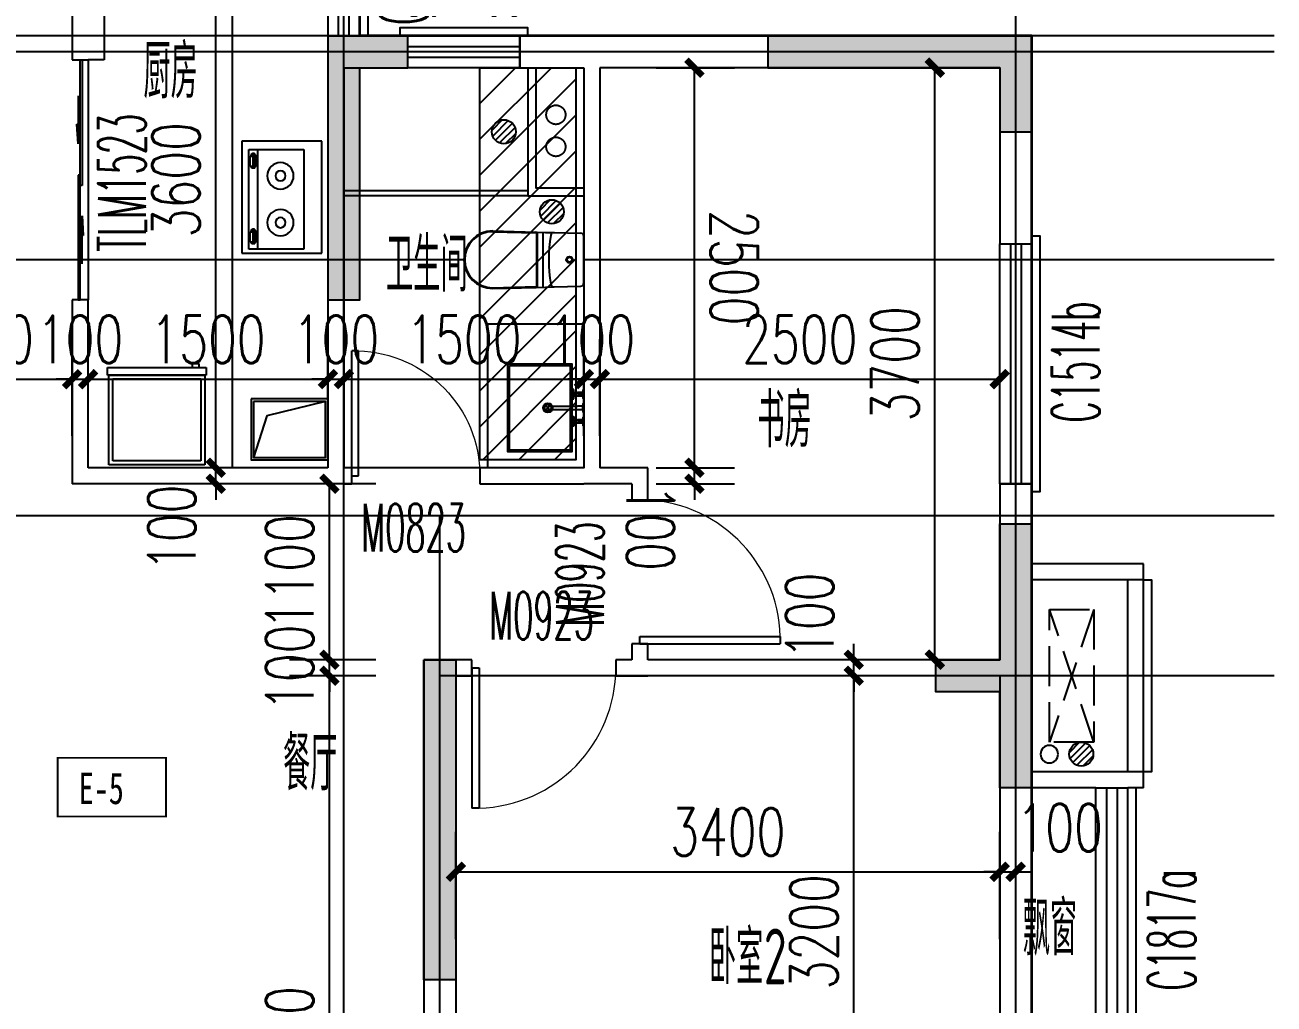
# Model space of a CAD drawing. Extents: x -59851 to 653804, y -249523 to 437614.
# Drawn here: x -2308 to 5501, y -47746 to -41627 of the extents above; entities that cross this region are included whole.
import ezdxf

# ---------------------------------------------------------------- set-up
doc = ezdxf.new("R2010")
doc.units = 0
doc.header["$LTSCALE"] = 1000
doc.header["$MEASUREMENT"] = 0
for name, pattern in [('CONTINOUS', [0]), ('DASH', [0.35, 0.25, -0.1]), ('PS', [3200, 1500, -200, 1500])]:
    doc.linetypes.add(name, pattern=pattern)
doc.layers.add('33计全面积外廓线', color=21, linetype='Continuous', lineweight=35)
doc.layers.add('_S-PS(排水管)', color=255, linetype='Continuous', plot=False)
doc.layers.add('A-area(算半面积)', color=23, linetype='Continuous', plot=False)
for name, color, linetype in [('_S-YS(雨水管)', 3, 'Continuous'), ('_S-空调立管', 7, 'Continuous'), ('A-Lvtry（卫生间）', 5, 'Continuous'), ('A-Lvtry（厨房）', 5, 'CONTINOUS'), ('A-烟气道', 105, 'Continuous'), ('A-看线', 105, 'Continuous'), ('A-空调室外机', 5, 'DASH'), ('A-第三道尺寸线', 105, 'Continuous'), ('A-线脚看线', 9, 'Continuous'), ('A-降板区域', 251, 'Continuous'), ('DOTE', 16, 'Continuous'), ('NL', 5, 'Continuous'), ('PS', 6, 'PS'), ('PUB_HATCH', 8, 'Continuous'), ('PUB_TEXT', 7, 'Continuous'), ('WALL', 2, 'Continuous'), ('WINDOW', 4, 'Continuous'), ('WINDOW_TEXT', 7, 'Continuous'), ('剪力墙', 6, 'Continuous'), ('户型标示', 7, 'Continuous'), ('栏杆', 142, 'Continuous')]:
    doc.layers.add(name, color=color, linetype=linetype)
doc.styles.add('_TCH_DIM_T3', font='SIMPLEX.shx', dxfattribs={"width": 0.705882, "bigfont": 'GBCBIG.shx'})
doc.styles.add('_TCH_WINDOW', font='SIMPLEX.shx', dxfattribs={"width": 0.7, "height": 3.5, "bigfont": 'GBCBIG.shx'})
doc.styles.get("Standard").update_dxf_attribs({"font": 'gbenor.shx', "width": 0.7, "bigfont": 'gbcbig.shx'})
doc.styles.add('黑体', font='simhei.ttf', dxfattribs={"width": 0.7})
doc.dimstyles.new('_TCH_ARCH&&100', dxfattribs={"dimtxt": 297.5, "dimasz": 100, "dimexe": 250, "dimexo": 300, "dimgap": 100, "dimtad": 1, "dimdec": 0, "dimzin": 0, "dimdsep": 46, "dimtxsty": '_TCH_DIM_T3', "dimblk": 'ARCHTICK', "dimcen": 0.09, "dimclrt": 7, "dimazin": 2, "dimtfac": 1, "dimtdec": 0, "dimtix": 1, "dimtmove": 2, "dimatfit": 3, "dimfxl": 0, "dimtolj": 1, "dimtzin": 0, "dimarcsym": 0})

# ---------------------------------------------------------------- blocks, each defined once
blk = doc.blocks.new('zhouxianssceng0329')
at = {"layer": 'DOTE'}
for p, q in [((3886.3, 132089.9), (3886.3, 156469.4)), ((-313.7, 132089.9), (-313.7, 144298.2)), ((5501.3, 143298.2), (-44988.6, 143298.2)), ((5501.3, 143198.2), (-3313.7, 143198.2)), ((5501.3, 141898.2), (-10113.7, 141898.2)), ((5501.3, 140298.2), (-44988.6, 140298.2)), ((286.3, 132089.9), (286.3, 140298.2)), ((5501.3, 139298.2), (286.3, 139298.2))]:
    blk.add_line(p, q, dxfattribs=at)
blk = doc.blocks.new('1417jianliqiang0329')
at = {"layer": 'PUB_HATCH'}
for points in [[(86.3, 39027.2), (-413.7, 39027.2), (-413.7, 37377.2), (-213.7, 37377.2), (-213.7, 38827.2), (86.3, 38827.2)], [(3986.3, 38427.2), (3986.3, 39027.2), (2336.3, 39027.2), (2336.3, 38827.2), (3786.3, 38827.2), (3786.3, 38427.2)], [(3986.3, 35977.2), (3986.3, 34327.2), (3786.3, 34327.2), (3786.3, 34927.2), (3386.3, 34927.2), (3386.3, 35127.2), (3786.3, 35127.2), (3786.3, 35977.2)], [(186.3, 35127.2), (386.3, 35127.2), (386.3, 33127.2), (186.3, 33127.2), (186.3, 34927.2)]]:
    blk.add_hatch(color=256, dxfattribs=at).paths.add_polyline_path(points)
at = {"layer": '剪力墙'}
for points in [[(86.3, 39027.2), (-413.7, 39027.2), (-413.7, 37377.2), (-213.7, 37377.2), (-213.7, 38827.2), (86.3, 38827.2)], [(3986.3, 38427.2), (3986.3, 39027.2), (2336.3, 39027.2), (2336.3, 38827.2), (3786.3, 38827.2), (3786.3, 38427.2)], [(3986.3, 35977.2), (3986.3, 34327.2), (3786.3, 34327.2), (3786.3, 34927.2), (3386.3, 34927.2), (3386.3, 35127.2), (3786.3, 35127.2), (3786.3, 35977.2)], [(186.3, 35127.2), (386.3, 35127.2), (386.3, 33127.2), (186.3, 33127.2), (186.3, 34927.2)]]:
    blk.add_lwpolyline(points, close=True, dxfattribs=at)
blk.add_lwpolyline([(186.3, 34927.2), (186.3, 34927.2)], dxfattribs=at)
blk = doc.blocks.new('BX1')
at = {"layer": 'A-Lvtry（卫生间）'}
for p, q in [((-560, 8), (-607.7, 8)), ((-607.7, 8), (-607.7, -608)), ((-560, -608), (-560, 8)), ((0, 0), (-560, 0)), ((0, -600), (0, 0)), ((-560, 0), (-560, -600)), ((-24, -24), (-536, -24)), ((-536, -24), (-536, -576)), ((-24, -576), (-24, -24)), ((-631.1, -564.3), (-631.1, -520)), ((-631.1, -520), (-607.7, -520)), ((-607.7, -520), (-607.7, -564.3)), ((-607.7, -564.3), (-631.1, -564.3)), ((-607.7, -608), (-560, -608)), ((-560, -600), (0, -600)), ((-536, -576), (-24, -576))]:
    blk.add_line(p, q, dxfattribs=at)
blk = doc.blocks.new('zt1')
at = {"layer": 'A-Lvtry（卫生间）', "linetype": 'Continuous'}
for p, q in [((-700, 0), (0, 0)), ((-700, -500), (-700, 0)), ((0, 0), (0, -500)), ((0, -500), (-700, -500))]:
    blk.add_line(p, q, dxfattribs=at)
at = {"layer": 'A-Lvtry（卫生间）'}
for p, q in [((-673.5, -113.1), (-673.5, -455.5)), ((-50.7, -113.1), (-673.5, -113.1)), ((-50.7, -455.5), (-50.7, -113.1)), ((-673.5, -399.8), (-50.7, -399.8)), ((-673.5, -455.5), (-50.7, -455.5)), ((-640.9, -422.1), (-640.8, -433.8)), ((-565.7, -431.5), (-630.4, -431.5)), ((-630.4, -431.5), (-630.4, -448.2)), ((-630.4, -448.2), (-565.7, -448.2)), ((-565.7, -448.2), (-565.7, -431.5)), ((-549.1, -423.2), (-549.1, -433.7)), ((-167.9, -422.1), (-167.8, -433.8)), ((-157.4, -431.5), (-157.4, -448.2)), ((-92.7, -431.5), (-157.4, -431.5)), ((-157.4, -448.2), (-92.7, -448.2)), ((-92.7, -448.2), (-92.7, -431.5)), ((-76.1, -423.2), (-76.1, -433.7))]:
    blk.add_line(p, q, dxfattribs=at)
for points in [[(-549.1, -423.2, 0.259034), (-551, -419.8, 0.076276), (-562.5, -414.9, 0.036515), (-576.1, -412.4, 0.026615), (-594.9, -411.4, 0.026615), (-613.8, -412.4, 0.036515), (-627.3, -414.9, 0.076276), (-638.9, -419.8, 0.259034), (-640.8, -423.2, 0.078462), (-640.6, -424.5, 0.056762)], [(-549.1, -433.7, 0.259034), (-551, -430.3, 0.076276), (-562.5, -425.4, 0.036515), (-576.1, -422.9, 0.026615), (-594.9, -421.9, 0.026615), (-613.8, -422.9, 0.036515), (-627.3, -425.4, 0.076276), (-638.9, -430.3, 0.259034), (-640.8, -433.7, 0.259034), (-638.9, -437.2, 0.056762), (-630.4, -441.2, 0.036515)], [(-565.7, -442.9, 0.008736), (-562.5, -442.1, 0.076276), (-551, -437.2, 0.259034), (-549.1, -433.7, 0.259034)], [(-76.1, -423.2, 0.259034), (-78, -419.8, 0.076276), (-89.5, -414.9, 0.036515), (-103.1, -412.4, 0.026615), (-121.9, -411.4, 0.026615), (-140.8, -412.4, 0.036515), (-154.3, -414.9, 0.076276), (-165.9, -419.8, 0.259034), (-167.8, -423.2, 0.078462), (-167.6, -424.5, 0.056762)], [(-76.1, -433.7, 0.259034), (-78, -430.3, 0.076276), (-89.5, -425.4, 0.036515), (-103.1, -422.9, 0.026615), (-121.9, -421.9, 0.026615), (-140.8, -422.9, 0.036515), (-154.3, -425.4, 0.076276), (-165.9, -430.3, 0.259034), (-167.8, -433.7, 0.259034), (-165.9, -437.2, 0.056762), (-157.4, -441.2, 0.036515)], [(-92.7, -442.9, 0.008736), (-89.5, -442.1, 0.076276), (-78, -437.2, 0.259034), (-76.1, -433.7, 0.259034)]]:
    blk.add_lwpolyline(points, format="xyb", dxfattribs=at)
at = {"layer": 'A-Lvtry（卫生间）', "linetype": 'Continuous'}
for centre, radius in [((-508.4, -258.5), 82.5), ((-508.4, -258.5), 31.6), ((-215.8, -258.5), 82.5), ((-215.8, -258.5), 31.6)]:
    blk.add_circle(centre, radius, dxfattribs=at)
at = {"layer": 'A-Lvtry（卫生间）', "width": 0.8, "flags": 9}
for tag in ['YSIZE', 'XSIZE']:
    blk.add_attdef(tag, (-350, 0), '', height=0.5, dxfattribs=at)
blk = doc.blocks.new('A$C2EEA3612')
at = {"linetype": 'Continuous'}
for p, q in [((-180, 570), (-172.9, 299.7)), ((-175, 570.2), (-168, 299.8)), ((175, 570.2), (168, 299.8)), ((180, 570), (172.9, 299.7)), ((-172.9, 299.7), (-171.1, 240)), ((-171.6, 255), (171.6, 255)), ((-171.1, 240), (-169.5, 186.6)), ((-163, 295), (163, 295)), ((-163, 290), (163, 290)), ((171.1, 240), (169.5, 186.6)), ((172.9, 299.7), (171.1, 240)), ((-169.5, 186.6), (-165.6, 19.4)), ((169.5, 186.6), (165.6, 19.4)), ((-145.6, 0), (145.6, 0))]:
    blk.add_line(p, q, dxfattribs=at)
for radius in [20, 15]:
    blk.add_circle((0, 90), radius, dxfattribs=at)
for centre, radius, start, end in [((0, 570), 180, 0, 180), ((0, 570), 175, 0, 180), ((-163, 300), 10, 181.7534, 270), ((-163, 300), 5, 181.7534, 270), ((163, 300), 5, 270, 358.2466), ((163, 300), 10, 270, 358.2466), ((-149.5, 187.2), 20, 99.85566, 181.7534), ((0, -673.3), 893.4, 80.14434, 99.85566), ((149.5, 187.2), 20, 358.2466, 80.14434), ((-145.6, 20), 20, 181.7534, 270), ((145.6, 20), 20, 270, 358.2466)]:
    blk.add_arc(centre, radius, start, end, dxfattribs=at)
blk = doc.blocks.new('g3wr')
at = {"color": 251}
blk.add_wipeout([(92376.5, 176270.3), (92376.5, 176416), (92376.5, 176561.6), (92382.1, 176575.5), (92395.9, 176581.5), (92459.4, 176583.5), (92576.3, 176580.9), (92666.2, 176588.6), (92736.4, 176588), (92946.5, 176596), (92946.5, 176591), (93056.8, 176558.2), (93056.8, 176558.2), (93126.5, 176416), (93075.6, 176297.8), (92946.5, 176236), (92831.5, 176244.5), (92676.2, 176243), (92576.3, 176251), (92395.9, 176250.4)], dxfattribs=at)
at = {"xscale": -1, "rotation": 270}
blk.add_blockref('A$C2EEA3612', (92376.5, 176416), dxfattribs=at)
blk = doc.blocks.new('A$C12CE3BE6')
at = {"ltscale": 10}
for p, q in [((180, 469), (200, 469)), ((184.5, 442), (184.5, 469)), ((195.5, 442), (195.5, 469)), ((285.2, 469), (265.2, 469)), ((370, 469), (350, 469)), ((354.5, 442), (354.5, 469)), ((365.5, 442), (365.5, 469)), ((220, 412), (160, 412)), ((160, 412), (160, 405)), ((220, 405), (160, 405)), ((180, 412), (180, 435)), ((182.5, 422), (182.5, 442)), ((197.5, 442), (182.5, 442)), ((197.5, 422), (182.5, 422)), ((187, 412), (187, 422)), ((193, 412), (193, 422)), ((197.5, 422), (197.5, 442)), ((200, 412), (200, 435)), ((220, 405), (220, 412)), ((265.2, 260), (265.2, 435)), ((285.2, 260), (285.2, 435)), ((330, 412), (390, 412)), ((330, 405), (330, 412)), ((330, 405), (390, 405)), ((350, 412), (350, 435)), ((352.5, 422), (352.5, 442)), ((352.5, 442), (367.5, 442)), ((352.5, 422), (367.5, 422)), ((357, 412), (357, 422)), ((363, 412), (363, 422)), ((367.5, 422), (367.5, 442)), ((370, 412), (370, 435)), ((390, 412), (390, 405))]:
    blk.add_line(p, q, dxfattribs=at)
for p, q in [((260.9, 235.9), (289.1, 264.1)), ((260.9, 264.1), (289.1, 235.9))]:
    blk.add_line(p, q)
for points in [[(200, 435), (200, 469), (215, 469), (215, 475), (165, 475), (165, 469), (180, 469), (180, 435)], [(285.2, 435), (285.2, 469), (299.8, 469), (299.8, 475), (250.2, 475), (250.2, 469), (265.2, 469), (265.2, 435)], [(370, 435), (370, 469), (385, 469), (385, 475), (335, 475), (335, 469), (350, 469), (350, 435)]]:
    blk.add_lwpolyline(points, dxfattribs=at)
for points in [[(0, 0), (0, 400), (550, 400), (550, 0)], [(10, 10), (10, 390), (540, 390), (540, 10)]]:
    blk.add_lwpolyline(points, close=True)
for centre in [(190, 408.5), (360, 408.5)]:
    blk.add_circle(centre, 3.5, dxfattribs=at)
for radius in [29.1, 20]:
    blk.add_circle((275, 250), radius)
blk.add_arc((275.2, 260), 10, 180, 0, dxfattribs=at)
blk = doc.blocks.new('ktswaj')
at = {"linetype": 'DASH'}
blk.add_lwpolyline([(15990.1, 179082.6), (15990.1, 178253.3), (16268.4, 178253.3), (16268.4, 179082.6)], close=True, dxfattribs=at)
for points in [[(15990.1, 179082.6), (16268.4, 178253.3)], [(15990.1, 178253.3), (16268.4, 179082.6)]]:
    blk.add_lwpolyline(points, dxfattribs=at)
blk = doc.blocks.new('$TCHSYS$WIN2D')
for p, q in [((-0.5, 0.5), (0.5, 0.5)), ((-0.5, 0.5), (-0.5, -0.5)), ((0.5, 0.5), (0.5, -0.5)), ((0.5, 0.1667), (-0.5, 0.1667)), ((0.5, -0.1667), (-0.5, -0.1667)), ((-0.5, -0.5), (0.5, -0.5))]:
    blk.add_line(p, q)
blk = doc.blocks.new('$DorLib2D$00000001')
for p, q in [((0.45, 0.975), (0.5, 0.975)), ((0.45, 0), (0.45, 0.975)), ((0.5, 0), (0.5, 0.975)), ((0.5, 0), (0.45, 0))]:
    blk.add_line(p, q)
at = {"lineweight": 13}
blk.add_arc((0.475, 0), 0.975, 91.46928, 180, dxfattribs=at)
blk = doc.blocks.new('$DorLib2D$00000131')
at = {"color": 0, "linetype": 'Continuous'}
for p, q in [((0.15, 0.125), (0.2319, 0.1973)), ((0.2319, 0.1973), (0.2319, 0.125)), ((-0.5, 0.125), (-0.5, 0)), ((0.0192, 0.125), (-0.5, 0.125)), ((0.0192, 0), (0.0192, 0.125)), ((0.35, 0.125), (0.15, 0.125)), ((-0.5, 0), (0.0192, 0)), ((-0.024, 0), (0.5, 0)), ((-0.024, -0.125), (-0.024, 0)), ((0.5, 0), (0.5, -0.125)), ((-0.35, -0.125), (-0.15, -0.125)), ((-0.2319, -0.1973), (-0.2319, -0.125)), ((-0.15, -0.125), (-0.2319, -0.1973)), ((0.5, -0.125), (-0.024, -0.125))]:
    blk.add_line(p, q, dxfattribs=at)
blk = doc.blocks.new('_ArchTick')
at = {"color": 0, "linetype": 'ByBlock', "const_width": 0.4}
blk.add_lwpolyline([(-0.5, -0.5), (0.5, 0.5)], dxfattribs=at)
blk = doc.blocks.new('*D778')
at = {"layer": 'A-第三道尺寸线', "color": 0, "lineweight": -2, "transparency": 16777216}
for p, q in [((90662, 166534.8), (90121.7, 166534.8)), ((90371.7, 165434.8), (90371.7, 166534.8)), ((90662, 165434.8), (90121.7, 165434.8))]:
    blk.add_line(p, q, dxfattribs=at)
at = {"layer": 'Defpoints', "color": 0, "transparency": 16777216}
for p in [(90371.7, 166534.8), (90962, 166534.8), (90962, 165434.8)]:
    blk.add_point(p, dxfattribs=at)
at = {"layer": 'A-第三道尺寸线', "color": 0, "lineweight": -2, "transparency": 16777216, "xscale": 100, "yscale": 100, "zscale": 100}
for p, rotation in [((90371.7, 166534.8), 90), ((90371.7, 165434.8), 270)]:
    blk.add_blockref('_ArchTick', p, dxfattribs=dict(at, rotation=rotation))
at = {"layer": 'A-第三道尺寸线', "color": 7, "transparency": 16777216, "insert": (90123, 165984.8), "char_height": 297.5, "attachment_point": 5, "rotation": 90, "style": '_TCH_DIM_T3'}
blk.add_mtext('\\A1;1100', dxfattribs=at)
blk = doc.blocks.new('*D779')
at = {"layer": 'A-第三道尺寸线', "color": 0, "lineweight": -2, "transparency": 16777216}
for p, q in [((90371.7, 165434.8), (90371.7, 165534.8)), ((90662, 165434.8), (90121.7, 165434.8)), ((90371.7, 165334.8), (90371.7, 165434.8)), ((90662, 165334.8), (90121.7, 165334.8)), ((90371.7, 165334.8), (90371.7, 165234.8))]:
    blk.add_line(p, q, dxfattribs=at)
at = {"layer": 'Defpoints', "color": 0, "transparency": 16777216}
for p in [(90371.7, 165434.8), (90962, 165434.8), (90962, 165334.8)]:
    blk.add_point(p, dxfattribs=at)
at = {"layer": 'A-第三道尺寸线', "color": 0, "lineweight": -2, "transparency": 16777216, "xscale": 100, "yscale": 100, "zscale": 100}
for p, rotation in [((90371.7, 165434.8), 270), ((90371.7, 165334.8), 90)]:
    blk.add_blockref('_ArchTick', p, dxfattribs=dict(at, rotation=rotation))
at = {"layer": 'A-第三道尺寸线', "color": 7, "transparency": 16777216, "insert": (90123, 165384.8), "char_height": 297.5, "attachment_point": 5, "rotation": 90, "style": '_TCH_DIM_T3'}
blk.add_mtext('\\A1;100', dxfattribs=at)
blk = doc.blocks.new('*D780')
at = {"layer": 'A-第三道尺寸线', "color": 0, "lineweight": -2, "transparency": 16777216}
for p, q in [((90662, 165334.8), (90121.7, 165334.8)), ((90371.7, 160734.8), (90371.7, 165334.8)), ((90662, 160734.8), (90121.7, 160734.8))]:
    blk.add_line(p, q, dxfattribs=at)
at = {"layer": 'Defpoints', "color": 0, "transparency": 16777216}
for p in [(90371.7, 165334.8), (90962, 165334.8), (90962, 160734.8)]:
    blk.add_point(p, dxfattribs=at)
at = {"layer": 'A-第三道尺寸线', "color": 0, "lineweight": -2, "transparency": 16777216, "xscale": 100, "yscale": 100, "zscale": 100}
for p, rotation in [((90371.7, 165334.8), 90), ((90371.7, 160734.8), 270)]:
    blk.add_blockref('_ArchTick', p, dxfattribs=dict(at, rotation=rotation))
at = {"layer": 'A-第三道尺寸线', "color": 7, "transparency": 16777216, "insert": (90123, 163034.8), "char_height": 297.5, "attachment_point": 5, "rotation": 90, "style": '_TCH_DIM_T3'}
blk.add_mtext('\\A1;4600', dxfattribs=at)
blk = doc.blocks.new('*D784')
at = {"layer": 'A-第三道尺寸线', "color": 0, "lineweight": -2, "transparency": 16777216}
for p, q in [((92062, 166834.8), (92062, 167438.6)), ((94562, 166834.8), (94562, 167438.6)), ((92062, 167188.6), (94562, 167188.6))]:
    blk.add_line(p, q, dxfattribs=at)
at = {"layer": 'Defpoints', "color": 0, "transparency": 16777216}
for p in [(94562, 167188.6), (92062, 166534.8), (94562, 166534.8)]:
    blk.add_point(p, dxfattribs=at)
at = {"layer": 'A-第三道尺寸线', "color": 0, "lineweight": -2, "transparency": 16777216, "xscale": 100, "yscale": 100, "zscale": 100, "rotation": 180}
blk.add_blockref('_ArchTick', (92062, 167188.6), dxfattribs=at)
at = {"layer": 'A-第三道尺寸线', "color": 0, "lineweight": -2, "transparency": 16777216, "xscale": 100, "yscale": 100, "zscale": 100}
blk.add_blockref('_ArchTick', (94562, 167188.6), dxfattribs=at)
at = {"layer": 'A-第三道尺寸线', "color": 7, "transparency": 16777216, "insert": (93312, 167437.3), "char_height": 297.5, "attachment_point": 5, "style": '_TCH_DIM_T3'}
blk.add_mtext('\\A1;2500', dxfattribs=at)
blk = doc.blocks.new('*D785')
at = {"layer": 'A-第三道尺寸线', "color": 0, "lineweight": -2, "transparency": 16777216}
for p, q in [((91962, 166834.8), (91962, 167438.6)), ((92062, 166834.8), (92062, 167438.6)), ((91962, 167188.6), (91862, 167188.6)), ((91962, 167188.6), (92062, 167188.6)), ((92062, 167188.6), (92162, 167188.6))]:
    blk.add_line(p, q, dxfattribs=at)
at = {"layer": 'Defpoints', "color": 0, "transparency": 16777216}
for p in [(92062, 167188.6), (91962, 166534.8), (92062, 166534.8)]:
    blk.add_point(p, dxfattribs=at)
at = {"layer": 'A-第三道尺寸线', "color": 0, "lineweight": -2, "transparency": 16777216, "xscale": 100, "yscale": 100, "zscale": 100}
blk.add_blockref('_ArchTick', (91962, 167188.6), dxfattribs=at)
at = {"layer": 'A-第三道尺寸线', "color": 0, "lineweight": -2, "transparency": 16777216, "xscale": 100, "yscale": 100, "zscale": 100, "rotation": 180}
blk.add_blockref('_ArchTick', (92062, 167188.6), dxfattribs=at)
at = {"layer": 'A-第三道尺寸线', "color": 7, "transparency": 16777216, "insert": (92012, 167437.3), "char_height": 297.5, "attachment_point": 5, "style": '_TCH_DIM_T3'}
blk.add_mtext('\\A1;100', dxfattribs=at)
blk = doc.blocks.new('*D786')
at = {"layer": 'A-第三道尺寸线', "color": 0, "lineweight": -2, "transparency": 16777216}
for p, q in [((90462, 166834.8), (90462, 167438.6)), ((91962, 166834.8), (91962, 167438.6)), ((90462, 167188.6), (91962, 167188.6))]:
    blk.add_line(p, q, dxfattribs=at)
at = {"layer": 'Defpoints', "color": 0, "transparency": 16777216}
for p in [(91962, 167188.6), (90462, 166534.8), (91962, 166534.8)]:
    blk.add_point(p, dxfattribs=at)
at = {"layer": 'A-第三道尺寸线', "color": 0, "lineweight": -2, "transparency": 16777216, "xscale": 100, "yscale": 100, "zscale": 100, "rotation": 180}
blk.add_blockref('_ArchTick', (90462, 167188.6), dxfattribs=at)
at = {"layer": 'A-第三道尺寸线', "color": 0, "lineweight": -2, "transparency": 16777216, "xscale": 100, "yscale": 100, "zscale": 100}
blk.add_blockref('_ArchTick', (91962, 167188.6), dxfattribs=at)
at = {"layer": 'A-第三道尺寸线', "color": 7, "transparency": 16777216, "insert": (91212, 167437.3), "char_height": 297.5, "attachment_point": 5, "style": '_TCH_DIM_T3'}
blk.add_mtext('\\A1;1500', dxfattribs=at)
blk = doc.blocks.new('*D787')
at = {"layer": 'A-第三道尺寸线', "color": 0, "lineweight": -2, "transparency": 16777216}
for p, q in [((90362, 166834.8), (90362, 167438.6)), ((90462, 166834.8), (90462, 167438.6)), ((90362, 167188.6), (90262, 167188.6)), ((90362, 167188.6), (90462, 167188.6)), ((90462, 167188.6), (90562, 167188.6))]:
    blk.add_line(p, q, dxfattribs=at)
at = {"layer": 'Defpoints', "color": 0, "transparency": 16777216}
for p in [(90462, 167188.6), (90362, 166534.8), (90462, 166534.8)]:
    blk.add_point(p, dxfattribs=at)
at = {"layer": 'A-第三道尺寸线', "color": 0, "lineweight": -2, "transparency": 16777216, "xscale": 100, "yscale": 100, "zscale": 100}
blk.add_blockref('_ArchTick', (90362, 167188.6), dxfattribs=at)
at = {"layer": 'A-第三道尺寸线', "color": 0, "lineweight": -2, "transparency": 16777216, "xscale": 100, "yscale": 100, "zscale": 100, "rotation": 180}
blk.add_blockref('_ArchTick', (90462, 167188.6), dxfattribs=at)
at = {"layer": 'A-第三道尺寸线', "color": 7, "transparency": 16777216, "insert": (90412, 167437.3), "char_height": 297.5, "attachment_point": 5, "style": '_TCH_DIM_T3'}
blk.add_mtext('\\A1;100', dxfattribs=at)
blk = doc.blocks.new('*D788')
at = {"layer": 'A-第三道尺寸线', "color": 0, "lineweight": -2, "transparency": 16777216}
for p, q in [((88862, 166834.8), (88862, 167438.6)), ((90362, 166834.8), (90362, 167438.6)), ((88862, 167188.6), (90362, 167188.6))]:
    blk.add_line(p, q, dxfattribs=at)
at = {"layer": 'Defpoints', "color": 0, "transparency": 16777216}
for p in [(90362, 167188.6), (88862, 166534.8), (90362, 166534.8)]:
    blk.add_point(p, dxfattribs=at)
at = {"layer": 'A-第三道尺寸线', "color": 0, "lineweight": -2, "transparency": 16777216, "xscale": 100, "yscale": 100, "zscale": 100, "rotation": 180}
blk.add_blockref('_ArchTick', (88862, 167188.6), dxfattribs=at)
at = {"layer": 'A-第三道尺寸线', "color": 0, "lineweight": -2, "transparency": 16777216, "xscale": 100, "yscale": 100, "zscale": 100}
blk.add_blockref('_ArchTick', (90362, 167188.6), dxfattribs=at)
at = {"layer": 'A-第三道尺寸线', "color": 7, "transparency": 16777216, "insert": (89612, 167437.3), "char_height": 297.5, "attachment_point": 5, "style": '_TCH_DIM_T3'}
blk.add_mtext('\\A1;1500', dxfattribs=at)
blk = doc.blocks.new('*D789')
at = {"layer": 'A-第三道尺寸线', "color": 0, "lineweight": -2, "transparency": 16777216}
for p, q in [((88762, 166834.8), (88762, 167438.6)), ((88862, 166834.8), (88862, 167438.6)), ((88762, 167188.6), (88662, 167188.6)), ((88762, 167188.6), (88862, 167188.6)), ((88862, 167188.6), (88962, 167188.6))]:
    blk.add_line(p, q, dxfattribs=at)
at = {"layer": 'Defpoints', "color": 0, "transparency": 16777216}
for p in [(88862, 167188.6), (88762, 166534.8), (88862, 166534.8)]:
    blk.add_point(p, dxfattribs=at)
at = {"layer": 'A-第三道尺寸线', "color": 0, "lineweight": -2, "transparency": 16777216, "xscale": 100, "yscale": 100, "zscale": 100}
blk.add_blockref('_ArchTick', (88762, 167188.6), dxfattribs=at)
at = {"layer": 'A-第三道尺寸线', "color": 0, "lineweight": -2, "transparency": 16777216, "xscale": 100, "yscale": 100, "zscale": 100, "rotation": 180}
blk.add_blockref('_ArchTick', (88862, 167188.6), dxfattribs=at)
at = {"layer": 'A-第三道尺寸线', "color": 7, "transparency": 16777216, "insert": (88812, 167437.3), "char_height": 297.5, "attachment_point": 5, "style": '_TCH_DIM_T3'}
blk.add_mtext('\\A1;100', dxfattribs=at)
blk = doc.blocks.new('*D790')
at = {"layer": 'A-第三道尺寸线', "color": 0, "lineweight": -2, "transparency": 16777216}
for p, q in [((87562, 166834.8), (87562, 167438.6)), ((88762, 166834.8), (88762, 167438.6)), ((87562, 167188.6), (88762, 167188.6))]:
    blk.add_line(p, q, dxfattribs=at)
at = {"layer": 'Defpoints', "color": 0, "transparency": 16777216}
for p in [(88762, 167188.6), (87562, 166534.8), (88762, 166534.8)]:
    blk.add_point(p, dxfattribs=at)
at = {"layer": 'A-第三道尺寸线', "color": 0, "lineweight": -2, "transparency": 16777216, "xscale": 100, "yscale": 100, "zscale": 100, "rotation": 180}
blk.add_blockref('_ArchTick', (87562, 167188.6), dxfattribs=at)
at = {"layer": 'A-第三道尺寸线', "color": 0, "lineweight": -2, "transparency": 16777216, "xscale": 100, "yscale": 100, "zscale": 100}
blk.add_blockref('_ArchTick', (88762, 167188.6), dxfattribs=at)
at = {"layer": 'A-第三道尺寸线', "color": 7, "transparency": 16777216, "insert": (88162, 167437.3), "char_height": 297.5, "attachment_point": 5, "style": '_TCH_DIM_T3'}
blk.add_mtext('\\A1;1200', dxfattribs=at)
blk = doc.blocks.new('*D791')
at = {"layer": 'A-第三道尺寸线', "color": 0, "lineweight": -2, "transparency": 16777216}
for p, q in [((90062, 170234.8), (89410.7, 170234.8)), ((89660.7, 166634.8), (89660.7, 170234.8)), ((90062, 166634.8), (89410.7, 166634.8))]:
    blk.add_line(p, q, dxfattribs=at)
at = {"layer": 'Defpoints', "color": 0, "transparency": 16777216}
for p in [(89660.7, 170234.8), (90362, 170234.8), (90362, 166634.8)]:
    blk.add_point(p, dxfattribs=at)
at = {"layer": 'A-第三道尺寸线', "color": 0, "lineweight": -2, "transparency": 16777216, "xscale": 100, "yscale": 100, "zscale": 100}
for p, rotation in [((89660.7, 170234.8), 90), ((89660.7, 166634.8), 270)]:
    blk.add_blockref('_ArchTick', p, dxfattribs=dict(at, rotation=rotation))
at = {"layer": 'A-第三道尺寸线', "color": 7, "transparency": 16777216, "insert": (89412, 168434.8), "char_height": 297.5, "attachment_point": 5, "rotation": 90, "style": '_TCH_DIM_T3'}
blk.add_mtext('\\A1;3600', dxfattribs=at)
blk = doc.blocks.new('*D792')
at = {"layer": 'A-第三道尺寸线', "color": 0, "lineweight": -2, "transparency": 16777216}
for p, q in [((89660.7, 166634.8), (89660.7, 166734.8)), ((90062, 166634.8), (89410.7, 166634.8)), ((89660.7, 166534.8), (89660.7, 166634.8)), ((90062, 166534.8), (89410.7, 166534.8)), ((89660.7, 166534.8), (89660.7, 166434.8))]:
    blk.add_line(p, q, dxfattribs=at)
at = {"layer": 'Defpoints', "color": 0, "transparency": 16777216}
for p in [(89660.7, 166634.8), (90362, 166634.8), (90362, 166534.8)]:
    blk.add_point(p, dxfattribs=at)
at = {"layer": 'A-第三道尺寸线', "color": 0, "lineweight": -2, "transparency": 16777216, "xscale": 100, "yscale": 100, "zscale": 100}
for p, rotation in [((89660.7, 166634.8), 270), ((89660.7, 166534.8), 90)]:
    blk.add_blockref('_ArchTick', p, dxfattribs=dict(at, rotation=rotation))
at = {"layer": 'A-第三道尺寸线', "color": 7, "transparency": 16777216, "insert": (89385.7, 166259.8), "char_height": 297.5, "attachment_point": 5, "rotation": 90, "style": '_TCH_DIM_T3'}
blk.add_mtext('\\A1;100', dxfattribs=at)
blk = doc.blocks.new('*D796')
at = {"layer": 'A-第三道尺寸线', "color": 0, "lineweight": -2, "transparency": 16777216}
for p, q in [((93973, 165334.8), (93399.2, 165334.8)), ((93649.2, 162134.8), (93649.2, 165334.8)), ((93973, 162134.8), (93399.2, 162134.8))]:
    blk.add_line(p, q, dxfattribs=at)
at = {"layer": 'Defpoints', "color": 0, "transparency": 16777216}
for p in [(93649.2, 165334.8), (94273, 165334.8), (94273, 162134.8)]:
    blk.add_point(p, dxfattribs=at)
at = {"layer": 'A-第三道尺寸线', "color": 0, "lineweight": -2, "transparency": 16777216, "xscale": 100, "yscale": 100, "zscale": 100}
for p, rotation in [((93649.2, 165334.8), 90), ((93649.2, 162134.8), 270)]:
    blk.add_blockref('_ArchTick', p, dxfattribs=dict(at, rotation=rotation))
at = {"layer": 'A-第三道尺寸线', "color": 7, "transparency": 16777216, "insert": (93400.5, 163734.8), "char_height": 297.5, "attachment_point": 5, "rotation": 90, "style": '_TCH_DIM_T3'}
blk.add_mtext('\\A1;3200', dxfattribs=at)
blk = doc.blocks.new('*D797')
at = {"layer": 'A-第三道尺寸线', "color": 0, "lineweight": -2, "transparency": 16777216}
for p, q in [((93649.2, 165434.8), (93649.2, 165534.8)), ((93973, 165434.8), (93399.2, 165434.8)), ((93649.2, 165334.8), (93649.2, 165434.8)), ((93973, 165334.8), (93399.2, 165334.8)), ((93649.2, 165334.8), (93649.2, 165234.8))]:
    blk.add_line(p, q, dxfattribs=at)
at = {"layer": 'Defpoints', "color": 0, "transparency": 16777216}
for p in [(93649.2, 165434.8), (94273, 165434.8), (94273, 165334.8)]:
    blk.add_point(p, dxfattribs=at)
at = {"layer": 'A-第三道尺寸线', "color": 0, "lineweight": -2, "transparency": 16777216, "xscale": 100, "yscale": 100, "zscale": 100}
for p, rotation in [((93649.2, 165434.8), 270), ((93649.2, 165334.8), 90)]:
    blk.add_blockref('_ArchTick', p, dxfattribs=dict(at, rotation=rotation))
at = {"layer": 'A-第三道尺寸线', "color": 7, "transparency": 16777216, "insert": (93374.2, 165709.8), "char_height": 297.5, "attachment_point": 5, "rotation": 90, "style": '_TCH_DIM_T3'}
blk.add_mtext('\\A1;100', dxfattribs=at)
blk = doc.blocks.new('*D798')
at = {"layer": 'A-第三道尺寸线', "color": 0, "lineweight": -2, "transparency": 16777216}
for p, q in [((91162, 163689.3), (91162, 164359.6)), ((94562, 163689.3), (94562, 164359.6)), ((91162, 164109.6), (94562, 164109.6))]:
    blk.add_line(p, q, dxfattribs=at)
at = {"layer": 'Defpoints', "color": 0, "transparency": 16777216}
for p in [(94562, 164109.6), (91162, 163389.3), (94562, 163389.3)]:
    blk.add_point(p, dxfattribs=at)
at = {"layer": 'A-第三道尺寸线', "color": 0, "lineweight": -2, "transparency": 16777216, "xscale": 100, "yscale": 100, "zscale": 100, "rotation": 180}
blk.add_blockref('_ArchTick', (91162, 164109.6), dxfattribs=at)
at = {"layer": 'A-第三道尺寸线', "color": 0, "lineweight": -2, "transparency": 16777216, "xscale": 100, "yscale": 100, "zscale": 100}
blk.add_blockref('_ArchTick', (94562, 164109.6), dxfattribs=at)
at = {"layer": 'A-第三道尺寸线', "color": 7, "transparency": 16777216, "insert": (92862, 164358.3), "char_height": 297.5, "attachment_point": 5, "style": '_TCH_DIM_T3'}
blk.add_mtext('\\A1;3400', dxfattribs=at)
blk = doc.blocks.new('*D799')
at = {"layer": 'A-第三道尺寸线', "color": 0, "lineweight": -2, "transparency": 16777216}
for p, q in [((94562, 163689.3), (94562, 164359.6)), ((94662, 163689.3), (94662, 164359.6)), ((94562, 164109.6), (94462, 164109.6)), ((94562, 164109.6), (94662, 164109.6)), ((94662, 164109.6), (94762, 164109.6))]:
    blk.add_line(p, q, dxfattribs=at)
at = {"layer": 'Defpoints', "color": 0, "transparency": 16777216}
for p in [(94662, 164109.6), (94562, 163389.3), (94662, 163389.3)]:
    blk.add_point(p, dxfattribs=at)
at = {"layer": 'A-第三道尺寸线', "color": 0, "lineweight": -2, "transparency": 16777216, "xscale": 100, "yscale": 100, "zscale": 100}
blk.add_blockref('_ArchTick', (94562, 164109.6), dxfattribs=at)
at = {"layer": 'A-第三道尺寸线', "color": 0, "lineweight": -2, "transparency": 16777216, "xscale": 100, "yscale": 100, "zscale": 100, "rotation": 180}
blk.add_blockref('_ArchTick', (94662, 164109.6), dxfattribs=at)
at = {"layer": 'A-第三道尺寸线', "color": 7, "transparency": 16777216, "insert": (94937, 164384.6), "char_height": 297.5, "attachment_point": 5, "style": '_TCH_DIM_T3'}
blk.add_mtext('\\A1;100', dxfattribs=at)
blk = doc.blocks.new('*D800')
at = {"layer": 'A-第三道尺寸线', "color": 0, "lineweight": -2, "transparency": 16777216}
for p, q in [((94439, 169134.8), (93906.7, 169134.8)), ((94156.7, 165434.8), (94156.7, 169134.8)), ((94439, 165434.8), (93906.7, 165434.8))]:
    blk.add_line(p, q, dxfattribs=at)
at = {"layer": 'Defpoints', "color": 0, "transparency": 16777216}
for p in [(94156.7, 169134.8), (94739, 169134.8), (94739, 165434.8)]:
    blk.add_point(p, dxfattribs=at)
at = {"layer": 'A-第三道尺寸线', "color": 0, "lineweight": -2, "transparency": 16777216, "xscale": 100, "yscale": 100, "zscale": 100}
for p, rotation in [((94156.7, 169134.8), 90), ((94156.7, 165434.8), 270)]:
    blk.add_blockref('_ArchTick', p, dxfattribs=dict(at, rotation=rotation))
at = {"layer": 'A-第三道尺寸线', "color": 7, "transparency": 16777216, "insert": (93908, 167284.8), "char_height": 297.5, "attachment_point": 5, "rotation": 90, "style": '_TCH_DIM_T3'}
blk.add_mtext('\\A1;3700', dxfattribs=at)
blk = doc.blocks.new('*D801')
at = {"layer": 'A-第三道尺寸线', "color": 0, "lineweight": -2, "transparency": 16777216}
for p, q in [((92414.9, 169134.8), (92903.1, 169134.8)), ((92653.2, 166634.8), (92653.1, 169134.8)), ((92415, 166634.8), (92903.2, 166634.8))]:
    blk.add_line(p, q, dxfattribs=at)
at = {"layer": 'Defpoints', "color": 0, "transparency": 16777216}
for p in [(92114.9, 169134.8), (92653.1, 169134.8), (92115, 166634.8)]:
    blk.add_point(p, dxfattribs=at)
at = {"layer": 'A-第三道尺寸线', "color": 0, "lineweight": -2, "transparency": 16777216, "xscale": 100, "yscale": 100, "zscale": 100}
for p, rotation in [((92653.1, 169134.8), 90.0034833089943), ((92653.2, 166634.8), 270.0034833089943)]:
    blk.add_blockref('_ArchTick', p, dxfattribs=dict(at, rotation=rotation))
at = {"layer": 'A-第三道尺寸线', "color": 7, "transparency": 16777216, "insert": (92901.9, 167884.8), "char_height": 297.5, "attachment_point": 5, "rotation": 270.00348, "style": '_TCH_DIM_T3'}
blk.add_mtext('\\A1;2500', dxfattribs=at)
blk = doc.blocks.new('*D802')
at = {"layer": 'A-第三道尺寸线', "color": 0, "lineweight": -2, "transparency": 16777216}
for p, q in [((92653.2, 166634.8), (92653.2, 166734.8)), ((92415, 166634.8), (92903.2, 166634.8)), ((92653.3, 166534.8), (92653.2, 166634.8)), ((92415, 166534.8), (92903.3, 166534.8)), ((92653.3, 166534.8), (92653.3, 166434.8))]:
    blk.add_line(p, q, dxfattribs=at)
at = {"layer": 'Defpoints', "color": 0, "transparency": 16777216}
for p in [(92115, 166634.8), (92653.2, 166634.8), (92115, 166534.8)]:
    blk.add_point(p, dxfattribs=at)
at = {"layer": 'A-第三道尺寸线', "color": 0, "lineweight": -2, "transparency": 16777216, "xscale": 100, "yscale": 100, "zscale": 100}
for p, rotation in [((92653.2, 166634.8), 270.0034833089966), ((92653.3, 166534.8), 90.00348330899659)]:
    blk.add_blockref('_ArchTick', p, dxfattribs=dict(at, rotation=rotation))
at = {"layer": 'A-第三道尺寸线', "color": 7, "transparency": 16777216, "insert": (92378.3, 166259.8), "char_height": 297.5, "attachment_point": 5, "rotation": 270.00348, "style": '_TCH_DIM_T3'}
blk.add_mtext('\\A1;100', dxfattribs=at)
blk = doc.blocks.new('1417xxjian0329')
at = {"layer": 'A-线脚看线'}
for points in [[(-163.7, 15891.6), (-163.7, 14991.6)], [(836.3, 14991.6), (836.3, 15041.6), (36.3, 15041.6), (36.3, 14991.6)], [(3986.3, 13741.6), (4036.3, 13741.6), (4036.3, 12141.6), (3986.3, 12141.6)], [(4686.3, 11591.6), (4736.3, 11591.6), (4736.3, 10391.6), (4686.3, 10391.6)], [(4636.3, 10291.6), (4636.3, 8491.6)]]:
    blk.add_lwpolyline(points, dxfattribs=at)
blk = doc.blocks.new('_LV13')
at = {"color": 0}
for p, q in [((-0.071, 0.495), (-0.495, 0.071)), ((0.183, 0.465), (-0.465, -0.183)), ((0.354, 0.354), (-0.354, -0.354)), ((0.465, 0.183), (-0.183, -0.465)), ((0.495, -0.071), (0.071, -0.495))]:
    blk.add_line(p, q, dxfattribs=at)
blk.add_circle((0, 0), 0.5)
blk = doc.blocks.new('jfdsajkjke50505')
at = {"layer": '_S-PS(排水管)'}
blk.add_lwpolyline([(-96826.1, 45509.8, -1), (-96936.1, 45509.8, -1)], format="xyb", close=True, dxfattribs=at)
at = {"layer": '_S-YS(雨水管)'}
blk.add_lwpolyline([(-89636.1, 46739.8, 1), (-89746.1, 46739.8, 1)], format="xyb", close=True, dxfattribs=at)
at = {"layer": '_S-空调立管'}
for points in [[(-89636.1, 49939.8, 1), (-89746.1, 49939.8, 1)], [(-89436.1, 46739.8, 1), (-89546.1, 46739.8, 1)], [(-96836.1, 44519.8, 1), (-96946.1, 44519.8, 1)]]:
    blk.add_lwpolyline(points, format="xyb", close=True, dxfattribs=at)
at = {"layer": 'NL', "ltscale": 0.5, "extrusion": (0, 0, -1), "xscale": -150, "yscale": 150, "zscale": -150}
for p in [(93101.1, 53829.8), (92801.1, 53329.8), (89491.1, 49939.8), (89291.1, 46739.8), (96881.1, 45019.8), (96891.1, 44319.8)]:
    blk.add_blockref('_LV13', p, dxfattribs=at)
blk = doc.blocks.new('a5huxing0323')
at = {"layer": 'A-Lvtry（卫生间）'}
for points in [[(91612, 168364.8), (90462, 168364.8)], [(91612, 168334.8), (90462, 168334.8)]]:
    blk.add_lwpolyline(points, dxfattribs=at)
blk.add_lwpolyline([(91362, 167534.8), (91962, 167534.8), (91962, 166634.8), (91362, 166634.8)], close=True, dxfattribs=at)
at = {"layer": 'A-Lvtry（厨房）'}
blk.add_lwpolyline([(88962.3, 169634.8), (89762, 169634.8), (89762, 166634.8)], dxfattribs=at)
at = {"layer": 'A-烟气道'}
for points in [[(89882, 167064.8), (89882, 166684.8), (90362, 166684.8), (90362, 167064.8)], [(89897, 167049.8), (89897, 166699.8), (90347, 166699.8), (90347, 167049.8)]]:
    blk.add_lwpolyline(points, close=True, dxfattribs=at)
blk.add_lwpolyline([(90347, 167049.8), (89979.8, 166959.1), (89897, 166699.8)], dxfattribs=at)
at = {"layer": 'A-看线'}
blk.add_lwpolyline([(94562, 164634.8), (94562, 162834.8)], dxfattribs=at)
at = {"layer": 'PS', "ltscale": 0.5}
for centre in [(91787, 168840.8), (91787, 168640.8)]:
    blk.add_circle(centre, 60, dxfattribs=at)
at = {"layer": 'WALL'}
for p, q in [((88762, 170234.8), (88762, 169184.8)), ((88962, 170234.8), (88962, 169184.8)), ((90562, 169334.8), (90362, 169334.8)), ((90362, 169334.8), (90362, 169234.8)), ((90862, 169334.8), (90562, 169334.8)), ((90862, 169134.8), (90862, 169334.8)), ((91962, 169334.8), (91562, 169334.8)), ((91562, 169334.8), (91562, 169134.8)), ((94762, 169334.8), (91962, 169334.8)), ((94762, 168034.8), (94762, 169334.8)), ((90362, 169234.8), (90362, 166634.8)), ((88762, 169184.8), (88862, 169184.8)), ((88962, 169184.8), (88862, 169184.8)), ((90462, 169134.8), (90462, 166634.8)), ((90462, 169134.8), (90862, 169134.8)), ((91562, 169134.8), (91962, 169134.8)), ((94562, 169134.8), (92062, 169134.8)), ((92062, 169134.8), (92062, 166634.8)), ((94562, 169134.8), (94562, 168034.8)), ((94562, 168034.8), (94762, 168034.8)), ((88862, 167684.8), (88762, 167684.8)), ((88762, 167684.8), (88762, 166534.8)), ((88862, 166634.8), (88862, 167684.8)), ((90362, 166634.8), (88862, 166634.8)), ((90512, 166634.8), (90462, 166634.8)), ((90512, 166534.8), (90512, 166634.8)), ((91962, 166634.8), (91312, 166634.8)), ((91312, 166634.8), (91312, 166534.8)), ((92362, 166634.8), (92062, 166634.8)), ((92362, 166434.8), (92362, 166634.8)), ((90462, 166534.8), (88762, 166534.8)), ((90462, 166534.8), (90512, 166534.8)), ((91312, 166534.8), (91962, 166534.8)), ((92262, 166534.8), (91962, 166534.8)), ((92262, 166534.8), (92262, 166434.8)), ((94762, 166534.8), (94562, 166534.8)), ((94562, 166534.8), (94562, 165934.8)), ((94762, 166034.8), (94762, 166534.8)), ((92262, 166434.8), (92362, 166434.8)), ((95462, 166034.8), (94762, 166034.8)), ((95462, 165934.8), (95462, 166034.8)), ((94562, 165934.8), (94562, 165434.8)), ((95462, 165934.8), (94762, 165934.8)), ((94762, 165934.8), (94762, 165334.8)), ((92362, 165534.8), (92262, 165534.8)), ((92262, 165534.8), (92262, 165434.8)), ((92362, 165434.8), (92362, 165534.8)), ((90962, 165434.8), (90962, 162034.8)), ((91262, 165434.8), (90962, 165434.8)), ((91262, 165334.8), (91262, 165434.8)), ((92262, 165434.8), (92162, 165434.8)), ((92162, 165434.8), (92162, 165334.8)), ((94562, 165434.8), (92362, 165434.8)), ((91162, 165334.8), (91162, 162134.8)), ((91162, 165334.8), (91262, 165334.8)), ((92162, 165334.8), (92362, 165334.8)), ((94562, 165334.8), (92362, 165334.8)), ((94562, 165334.8), (94562, 164634.8)), ((94762, 165334.8), (94762, 164734.8)), ((95262, 164734.8), (94762, 164734.8)), ((95462, 164734.8), (95262, 164734.8)), ((95462, 164634.8), (95462, 164734.8)), ((95162, 164634.8), (94562, 164634.8)), ((95162, 164634.8), (95362, 164634.8)), ((95462, 164634.8), (95362, 164634.8))]:
    blk.add_line(p, q, dxfattribs=at)
for points in [[(91612, 169134.8), (91612, 168334.8), (91962, 168334.8)], [(91662, 169134.8), (91662, 168384.8), (91962, 168384.8)]]:
    blk.add_lwpolyline(points, dxfattribs=at)
at = {"layer": 'WINDOW'}
for p, q in [((88862, 169184.8), (88862, 167684.8)), ((91312, 166634.8), (90512, 166634.8))]:
    blk.add_line(p, q, dxfattribs=at)
at = {"layer": '户型标示', "color": 2, "const_width": 11.2}
blk.add_lwpolyline([(88671.8, 164821.9), (89349.4, 164821.9), (89349.4, 164455.5), (88671.8, 164455.5)], close=True, dxfattribs=at)
at = {"layer": '栏杆'}
for points in [[(95362, 164734.8), (95362, 165934.8)], [(95462, 164734.8), (95462, 165934.8)]]:
    blk.add_lwpolyline(points, dxfattribs=at)
at = {"layer": 'A-Lvtry（卫生间）', "xscale": -1}
blk.add_blockref('g3wr', (184338.6, -8481.1), dxfattribs=at)
at = {"layer": 'A-Lvtry（卫生间）', "rotation": 270}
blk.add_blockref('A$C12CE3BE6', (91487, 167284.7), dxfattribs=at)
at = {"layer": 'A-Lvtry（厨房）', "extrusion": (1.08889e-08, 3.92285e-11, 1), "xscale": -1.00000000000001}
for name, p, rotation in [('zt1', (90323.3, 168675), 269.9999986659787), ('BX1', (88992, 166653.9), 90)]:
    blk.add_blockref(name, p, dxfattribs=dict(at, rotation=rotation))
at = {"layer": 'A-空调室外机', "extrusion": (0, 0, -1), "zscale": -1}
blk.add_blockref('ktswaj', (-111141.3, -13333.1), dxfattribs=at)
at = {"layer": 'WINDOW'}
ref = blk.add_blockref('$TCHSYS$WIN2D', (90462, 169784.8), dxfattribs=dict(at, xscale=-900, yscale=200, zscale=900, rotation=90))
ref.add_attrib('A', 'C0915d', (90985.8, 169403.3), dxfattribs={"layer": 'WINDOW_TEXT', "height": 297.5, "rotation": 90, "style": '_TCH_WINDOW', "width": 0.494118})
ref = blk.add_blockref('$TCHSYS$WIN2D', (91212, 169234.8), dxfattribs=dict(at, xscale=700, yscale=200, zscale=700, rotation=180))
ref.add_attrib('A', 'C0715b', (90830.5, 169461), dxfattribs={"layer": 'WINDOW_TEXT', "height": 297.5, "style": '_TCH_WINDOW', "width": 0.494118})
ref = blk.add_blockref('$DorLib2D$00000131', (88812, 168434.8), dxfattribs=dict(at, xscale=1500, yscale=100, zscale=-1500, rotation=90))
ref.add_attrib('A', 'TLM1523', (89222.5, 167983.3), dxfattribs={"layer": 'WINDOW_TEXT', "height": 297.5, "rotation": 90, "style": '_TCH_WINDOW', "width": 0.494118})
ref = blk.add_blockref('$TCHSYS$WIN2D', (94662, 167284.8), dxfattribs=dict(at, xscale=1500, yscale=200, zscale=-1500, rotation=90))
ref.add_attrib('A', 'C1514b', (95185.8, 166917.3), dxfattribs={"layer": 'WINDOW_TEXT', "height": 297.5, "rotation": 90, "style": '_TCH_WINDOW', "width": 0.494118})
ref = blk.add_blockref('$DorLib2D$00000001', (90912, 166584.8), dxfattribs=dict(at, xscale=-800, yscale=800, zscale=800))
ref.add_attrib('A', 'M0823', (90569, 166111), dxfattribs={"layer": 'WINDOW_TEXT', "height": 297.5, "style": '_TCH_WINDOW', "width": 0.494118})
ref = blk.add_blockref('$DorLib2D$00000001', (92312, 165984.8), dxfattribs=dict(at, xscale=900, yscale=900, zscale=900, rotation=270))
ref.add_attrib('A', 'M0923', (92085.8, 165641.8), dxfattribs={"layer": 'WINDOW_TEXT', "height": 297.5, "rotation": 90, "style": '_TCH_WINDOW', "width": 0.494118})
ref = blk.add_blockref('$DorLib2D$00000001', (91712, 165384.8), dxfattribs=dict(at, xscale=900, yscale=900, zscale=900, rotation=180))
ref.add_attrib('A', 'M0923', (91369, 165561), dxfattribs={"layer": 'WINDOW_TEXT', "height": 297.5, "style": '_TCH_WINDOW', "width": 0.494118})
ref = blk.add_blockref('$TCHSYS$WIN2D', (95262, 163734.8), dxfattribs=dict(at, xscale=1800, yscale=200, zscale=-1800, rotation=90))
ref.add_attrib('A', 'C1817a', (95785.8, 163367.3), dxfattribs={"layer": 'WINDOW_TEXT', "height": 297.5, "rotation": 90, "style": '_TCH_WINDOW', "width": 0.494118})
at = {"layer": 'PUB_TEXT', "width": 0.7}
for s, height, p in [('厨房', 337.59, (89208.3, 168942.9)), ('书房', 337.59, (93047.1, 166762.5)), ('餐厅', 337.59, (90080.9, 164617.4)), ('飘窗', 337.59, (94706.4, 163587.4)), ('卧室', 337.59, (92743.1, 163405.1)), ('2', 350, (93087.1, 163405.1))]:
    blk.add_text(s, height=height, dxfattribs=at).set_placement(p)
at = {"layer": '户型标示', "color": 2, "style": '黑体', "width": 0.7}
blk.add_text('E-5', height=197.15, dxfattribs=at).set_placement((88803.9, 164532.8))
at = {"layer": 'A-第三道尺寸线'}
for p1, p2, distance, picture, middle in [((90362, 166634.8), (90362, 170234.8), 701.3, '*D791', (89412, 168434.8)), ((92115, 166634.8), (92114.9, 169134.8), -538.2, '*D801', (92901.9, 167884.8)), ((94739, 165434.8), (94739, 169134.8), 582.3, '*D800', (93908, 167284.8)), ((87562, 166534.8), (88762, 166534.8), 653.8, '*D790', (88162, 167437.3)), ((88762, 166534.8), (88862, 166534.8), 653.8, '*D789', (88812, 167437.3)), ((88862, 166534.8), (90362, 166534.8), 653.8, '*D788', (89612, 167437.3)), ((90362, 166534.8), (90462, 166534.8), 653.8, '*D787', (90412, 167437.3)), ((90462, 166534.8), (91962, 166534.8), 653.8, '*D786', (91212, 167437.3)), ((91962, 166534.8), (92062, 166534.8), 653.8, '*D785', (92012, 167437.3)), ((92062, 166534.8), (94562, 166534.8), 653.8, '*D784', (93312, 167437.3)), ((90962, 165434.8), (90962, 166534.8), 590.3, '*D778', (90123, 165984.8)), ((90962, 165334.8), (90962, 165434.8), 590.3, '*D779', (90123, 165384.8)), ((90962, 160734.8), (90962, 165334.8), 590.3, '*D780', (90123, 163034.8)), ((94273, 162134.8), (94273, 165334.8), 623.8, '*D796', (93400.5, 163734.8)), ((91162, 163389.3), (94562, 163389.3), 720.3, '*D798', (92862, 164358.3))]:
    dim = blk.add_aligned_dim(p1=p1, p2=p2, distance=distance, dimstyle='_TCH_ARCH&&100', dxfattribs=at)
    dim.commit()
    dim.dimension.update_dxf_attribs({"geometry": picture, "text_midpoint": middle})
for base, p1, p2, angle, picture, middle in [((89660.7, 166634.8), (90362, 166534.8), (90362, 166634.8), 90, '*D792', (89385.7, 166259.8)), ((92653.2, 166634.8), (92115, 166534.8), (92115, 166634.8), 90.00348, '*D802', (92378.3, 166259.8)), ((93649.2, 165434.8), (94273, 165334.8), (94273, 165434.8), 90, '*D797', (93374.2, 165709.8)), ((94662, 164109.6), (94562, 163389.3), (94662, 163389.3), 0, '*D799', (94937, 164384.6))]:
    dim = blk.add_linear_dim(base=base, p1=p1, p2=p2, angle=angle, dimstyle='_TCH_ARCH&&100', dxfattribs=at)
    dim.commit()
    dim.dimension.update_dxf_attribs({"geometry": picture, "text_midpoint": middle, "dimtype": 129})
at = {"layer": 'A-降板区域'}
h = blk.add_hatch(dxfattribs=at)
h.set_pattern_fill('ANSI31', color=256, scale=100)
h.set_pattern_definition([(45, (89126.37, 0.02), (-112.2532, 112.2532), [])])
h.paths.add_polyline_path([(91912, 169134.8), (91912, 166684.8), (91312, 166684.8), (91312, 169134.8)])
blk.add_lwpolyline([(91912, 169134.8), (91912, 166684.8), (91312, 166684.8), (91312, 169134.8)], close=True, dxfattribs=at)
at = {"layer": 'WALL'}
blk.add_line((91962, 169134.8), (91962, 166634.8), dxfattribs=at)
at = {"layer": 'PUB_TEXT', "width": 0.7}
blk.add_text('卫生间', height=337.59, dxfattribs=at).set_placement((90725, 167734.5))

msp = doc.modelspace()

# ---------------------------------------------------------------- linework, layer by layer
at = {"layer": '33计全面积外廓线'}
msp.add_lwpolyline([(-30613.7, -50494.3), (186.3, -50494.3), (186.3, -52094.3), (3986.3, -52094.3), (3986.3, -41694.3), (-213.7, -41694.3), (-213.7, -40794.3), (986.3, -40794.3), (986.3, -37694.3), (1586.3, -37694.3), (1586.3, -30194.3), (-8513.7, -30194.3), (-8513.7, -32994.3), (-20113.7, -32994.3)], dxfattribs=at)

# ---------------------------------------------------------------- block references
for name, p in [('zhouxianssceng0329', (0, -184992.5)), ('1417jianliqiang0329', (0, -80721.5))]:
    msp.add_blockref(name, p)

# ---------------------------------------------------------------- next in the draw order: block references
msp.add_blockref('a5huxing0323', (-90775.7, -211029.1))

# ---------------------------------------------------------------- next in the draw order: block references
msp.add_blockref('1417xxjian0329', (0, -56685.8))
at = {"layer": 'A-area(算半面积)'}
msp.add_blockref('jfdsajkjke50505', (93787.4, -96124.1), dxfattribs=at)

doc.saveas('drawing.dxf')
